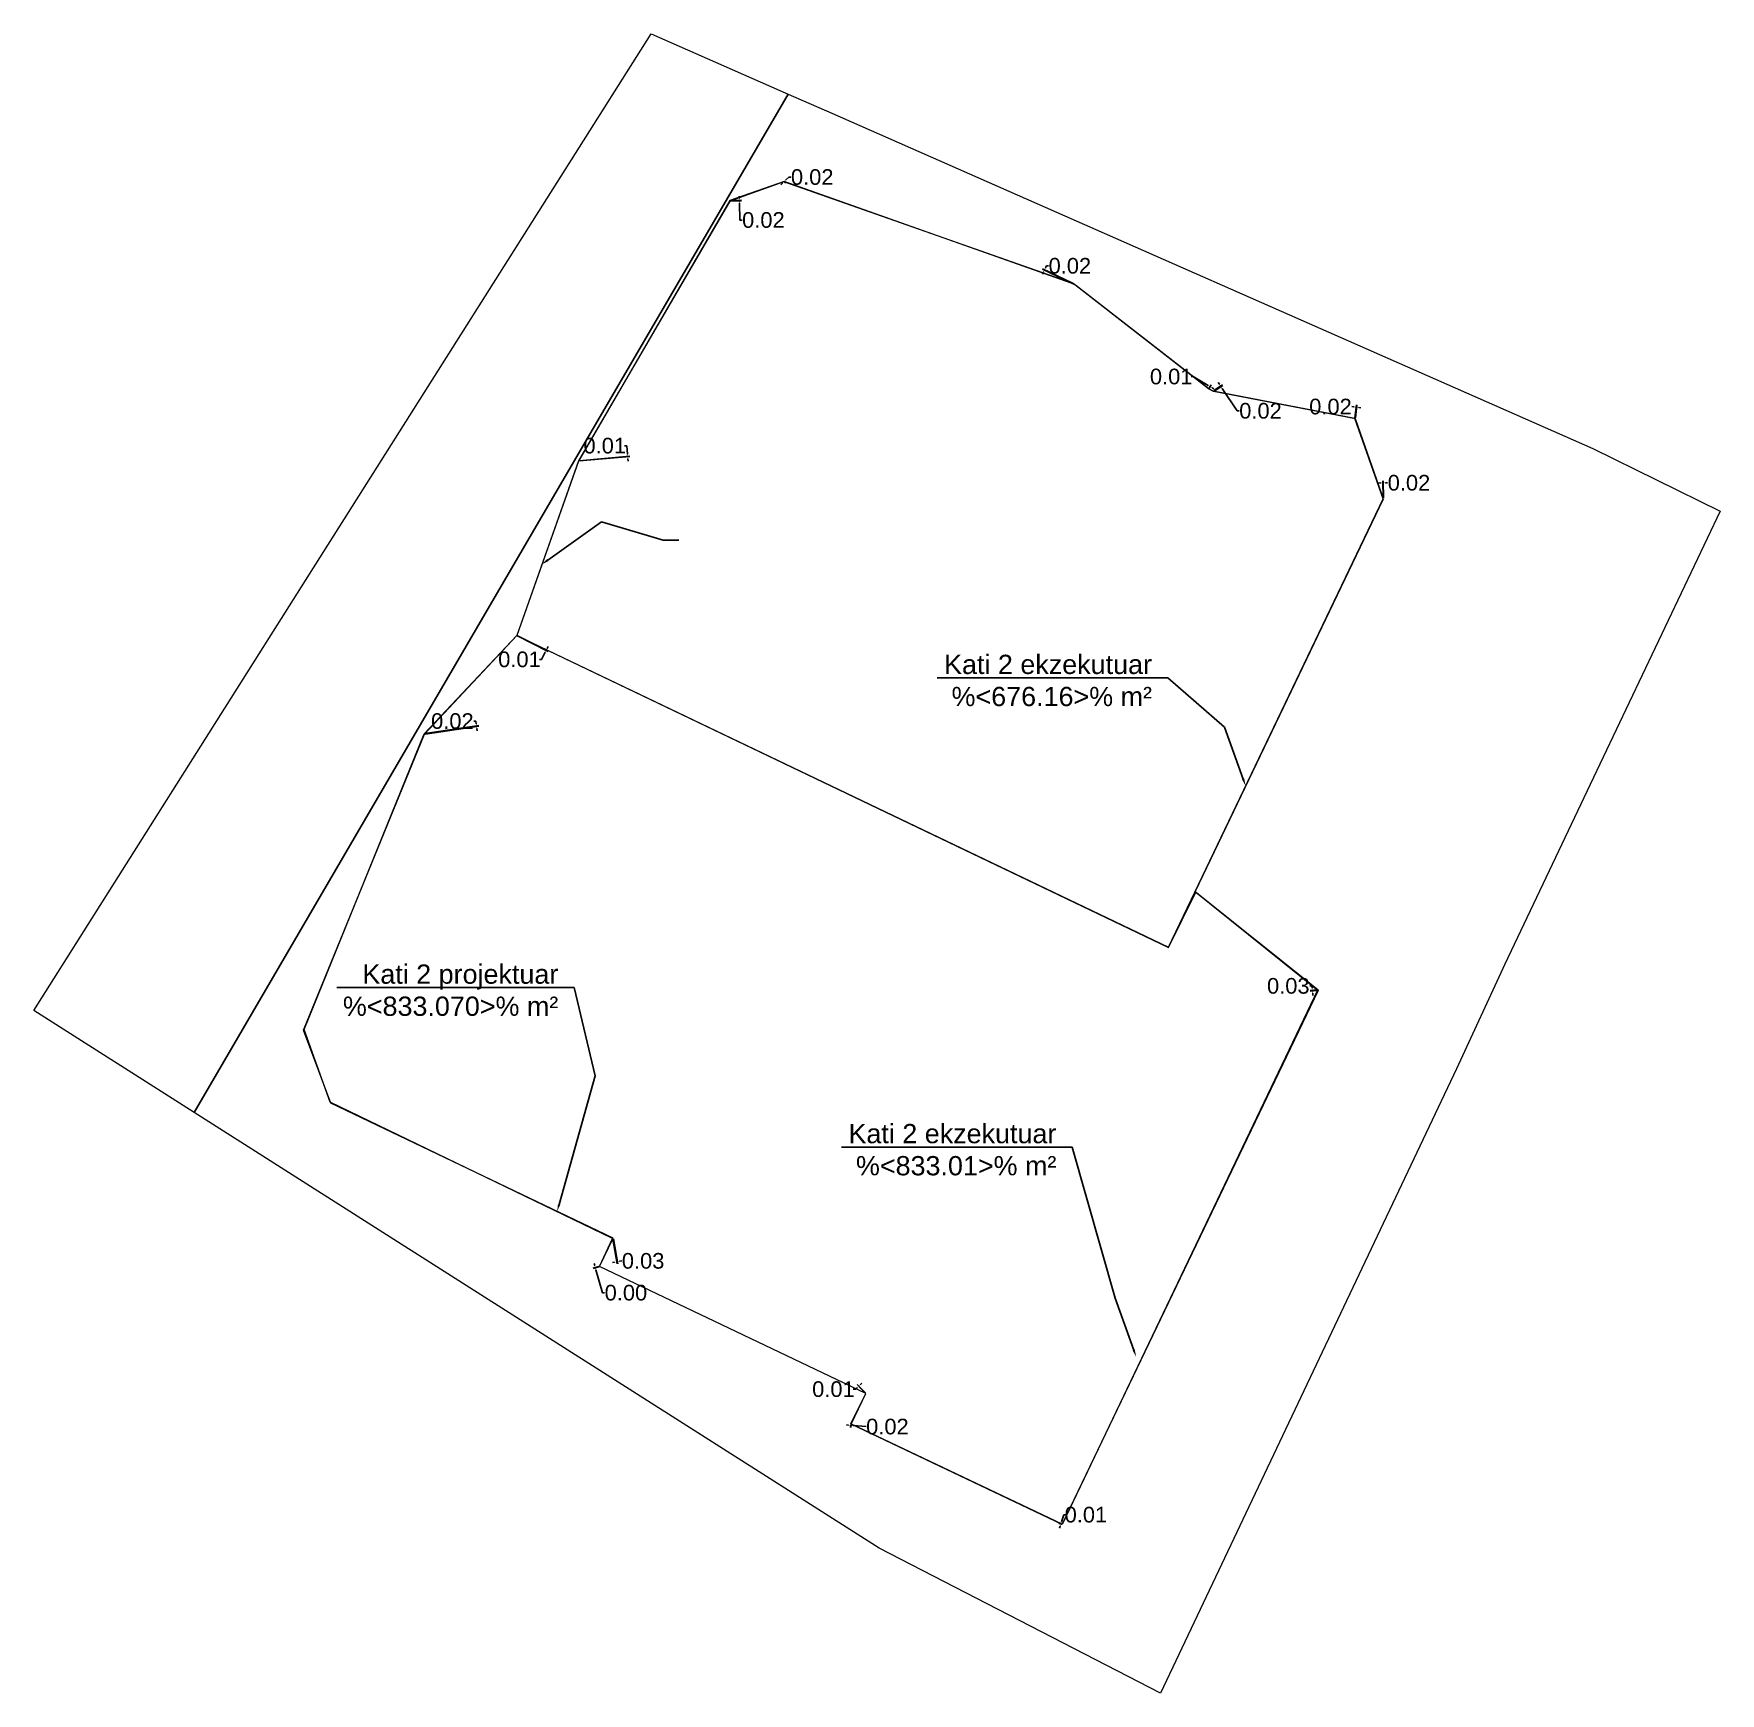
# Model space of a CAD drawing. Header units: metres. Extents: x 7511808.3 to 7511878.3, y 4693245.3 to 4693314.3.
import ezdxf
from ezdxf import colors
from ezdxf.entities.mleader import LeaderData, LeaderLine
from ezdxf.math import Vec2, Vec3

# ---------------------------------------------------------------- set-up
doc = ezdxf.new("R2010")
doc.units = ezdxf.units.M
for name, color, linetype, lineweight in [('kati 2 ekzekutim', 1, 'Continuous', 0), ('kati 2 ekzekutim pikat', 1, 'Continuous', 0), ('kati 2 projekt', 250, 'Continuous', 0), ('parcela', 7, 'Continuous', 0)]:
    doc.layers.add(name, color=color, linetype=linetype, lineweight=lineweight)
doc.styles.get("Standard").update_dxf_attribs({"font": 'arial.ttf'})
doc.dimstyles.get("Standard").update_dxf_attribs({"dimtxt": 0.18, "dimasz": 0.18, "dimexe": 0.18, "dimexo": 0.0625, "dimgap": 0.09, "dimtad": 0, "dimtih": 1, "dimtoh": 1, "dimdec": 4, "dimzin": 0, "dimdsep": 46, "dimtxsty": 'Standard', "dimcen": 0.09, "dimadec": 0, "dimazin": 0, "dimtfac": 1, "dimtdec": 4, "dimtofl": 0, "dimtmove": 0, "dimatfit": 3, "dimfxl": 1, "dimtolj": 1, "dimtzin": 0, "dimarcsym": 0})

# ---------------------------------------------------------------- blocks, each defined once
blk = doc.blocks.new('*D35')
at = {"layer": 'Defpoints', "color": 0, "transparency": 16777216}
for p in [(7511864.328785248, 4693295.622080925), (7511864.341061615, 4693294.960648498), (7511864.36, 4693294.961, 630.709)]:
    blk.add_point(p, dxfattribs=at)
at = {"layer": 'kati 2 ekzekutim', "color": 0, "lineweight": -2, "transparency": 16777216}
for p, q in [((7511864.340481707, 4693294.991893117), (7511864.327115111, 4693295.712065427)), ((7511864.359420092, 4693294.992244619), (7511864.346053496, 4693295.712416928)), ((7511864.238800746, 4693295.620410788), (7511864.148816245, 4693295.618740651)), ((7511864.437708135, 4693295.624102564), (7511864.527692637, 4693295.625772701))]:
    blk.add_line(p, q, dxfattribs=at)
at = {"layer": 'kati 2 ekzekutim', "color": 0, "transparency": 16777216}
for points in [[(7511864.23852239, 4693295.635408205), (7511864.239079103, 4693295.605413371), (7511864.328785248, 4693295.622080925)], [(7511864.437429778, 4693295.639099981), (7511864.437986491, 4693295.609105146), (7511864.347723633, 4693295.622432427)]]:
    blk.add_solid(points, dxfattribs=at)
at = {"layer": 'kati 2 ekzekutim', "color": 0, "transparency": 16777216, "insert": (7511865.413569172, 4693295.625772702), "char_height": 0.65, "attachment_point": 5}
blk.add_mtext('\\A1;0.02', dxfattribs=at)
blk = doc.blocks.new('*D36')
at = {"layer": 'Defpoints', "color": 0, "transparency": 16777216}
for p in [(7511863.242460015, 4693298.768186529), (7511863.166427627, 4693298.293528822), (7511863.189000001, 4693298.291000001, 630.709)]:
    blk.add_point(p, dxfattribs=at)
at = {"layer": 'kati 2 ekzekutim', "color": 0, "lineweight": -2, "transparency": 16777216}
for p, q in [((7511863.130447179, 4693298.780735516), (7511863.041006717, 4693298.790755683)), ((7511863.169906852, 4693298.324584538), (7511863.229907807, 4693298.860155812)), ((7511863.192479226, 4693298.322055717), (7511863.252480181, 4693298.857626991)), ((7511863.331900476, 4693298.758166363), (7511863.421340939, 4693298.748146197))]:
    blk.add_line(p, q, dxfattribs=at)
at = {"layer": 'kati 2 ekzekutim', "color": 0, "transparency": 16777216}
for points in [[(7511863.132117206, 4693298.79564226), (7511863.128777151, 4693298.765828772), (7511863.219887641, 4693298.77071535)], [(7511863.333570504, 4693298.773073106), (7511863.330230448, 4693298.743259619), (7511863.242460015, 4693298.768186529)]]:
    blk.add_solid(points, dxfattribs=at)
at = {"layer": 'kati 2 ekzekutim', "color": 0, "transparency": 16777216, "insert": (7511862.155130182, 4693298.790755683), "char_height": 0.65, "attachment_point": 5}
blk.add_mtext('\\A1;0.02', dxfattribs=at)
blk = doc.blocks.new('*D37')
at = {"layer": 'Defpoints', "color": 0, "transparency": 16777216}
for p in [(7511857.283992734, 4693299.439162329), (7511857.296000001, 4693299.421000001, 630.709), (7511857.5928831, 4693299.64337234)]:
    blk.add_point(p, dxfattribs=at)
at = {"layer": 'kati 2 ekzekutim', "color": 0, "lineweight": -2, "transparency": 16777216}
for p, q in [((7511857.310060986, 4693299.456396269), (7511857.667959668, 4693299.693006088)), ((7511857.322068254, 4693299.438233941), (7511857.679966935, 4693299.67484376)), ((7511857.543249352, 4693299.718448908), (7511857.493615603, 4693299.793525475)), ((7511857.654524116, 4693299.550133444), (7511858.272929163, 4693298.614726996)), ((7511858.272929163, 4693298.614726996), (7511858.362929163, 4693298.614726996))]:
    blk.add_line(p, q, dxfattribs=at)
at = {"layer": 'kati 2 ekzekutim', "color": 0, "transparency": 16777216}
for points in [[(7511857.555762114, 4693299.726721199), (7511857.530736591, 4693299.710176616), (7511857.5928831, 4693299.64337234)], [(7511857.667036878, 4693299.558405736), (7511857.642011355, 4693299.541861152), (7511857.604890367, 4693299.625210012)]]:
    blk.add_solid(points, dxfattribs=at)
at = {"layer": 'kati 2 ekzekutim', "color": 0, "transparency": 16777216, "insert": (7511859.248805698, 4693298.614726996), "char_height": 0.65, "attachment_point": 5}
blk.add_mtext('\\A1;0.02', dxfattribs=at)
blk = doc.blocks.new('*D38')
at = {"layer": 'Defpoints', "color": 0, "transparency": 16777216}
for p in [(7511857.093999999, 4693299.530999999, 635.211), (7511857.102339498, 4693299.526027293), (7511857.158387749, 4693299.620023227)]:
    blk.add_point(p, dxfattribs=at)
at = {"layer": 'kati 2 ekzekutim', "color": 0, "lineweight": -2, "transparency": 16777216}
for p, q in [((7511856.456039302, 4693300.038822211), (7511856.366039302, 4693300.038822211)), ((7511857.072747441, 4693299.671089154), (7511856.456039302, 4693300.038822211)), ((7511857.110004589, 4693299.557840559), (7511857.196141468, 4693299.702296744)), ((7511857.118344087, 4693299.552867852), (7511857.204480967, 4693299.697324037)), ((7511857.235688558, 4693299.573930008), (7511857.312989368, 4693299.527836789))]:
    blk.add_line(p, q, dxfattribs=at)
at = {"layer": 'kati 2 ekzekutim', "color": 0, "transparency": 16777216}
for points in [[(7511857.080429643, 4693299.683972621), (7511857.065065238, 4693299.658205685), (7511857.15004825, 4693299.624995935)], [(7511857.24337076, 4693299.586813476), (7511857.228006355, 4693299.56104654), (7511857.158387749, 4693299.620023227)]]:
    blk.add_solid(points, dxfattribs=at)
at = {"layer": 'kati 2 ekzekutim', "color": 0, "transparency": 16777216, "insert": (7511855.539576137, 4693300.038822211), "char_height": 0.65, "attachment_point": 5}
blk.add_mtext('\\A1;0.01', dxfattribs=at)
blk = doc.blocks.new('*D39')
at = {"layer": 'Defpoints', "color": 0, "transparency": 16777216}
for p in [(7511850.271361902, 4693304.461010555), (7511851.468166325, 4693303.888709323), (7511851.475000001, 4693303.903, 630.709)]:
    blk.add_point(p, dxfattribs=at)
at = {"layer": 'kati 2 ekzekutim', "color": 0, "lineweight": -2, "transparency": 16777216}
for p, q in [((7511851.439973865, 4693303.902190707), (7511850.190167617, 4693304.499836939)), ((7511850.232535517, 4693304.37981627), (7511850.193709132, 4693304.298621986)), ((7511851.446807541, 4693303.916481384), (7511850.197001292, 4693304.514127617)), ((7511850.317021961, 4693304.556495517), (7511850.355848346, 4693304.637689801)), ((7511850.355848346, 4693304.637689801), (7511850.445848346, 4693304.637689801))]:
    blk.add_line(p, q, dxfattribs=at)
at = {"layer": 'kati 2 ekzekutim', "color": 0, "transparency": 16777216}
for points in [[(7511850.219003136, 4693304.386287334), (7511850.246067897, 4693304.373345206), (7511850.271361902, 4693304.461010555)], [(7511850.303489581, 4693304.562966581), (7511850.330554342, 4693304.550024453), (7511850.278195577, 4693304.475301232)]]:
    blk.add_solid(points, dxfattribs=at)
at = {"layer": 'kati 2 ekzekutim', "color": 0, "transparency": 16777216, "insert": (7511851.33172488, 4693304.637689801), "char_height": 0.65, "attachment_point": 5}
blk.add_mtext('\\A1;0.02', dxfattribs=at)
blk = doc.blocks.new('*D40')
at = {"layer": 'Defpoints', "color": 0, "transparency": 16777216}
for p in [(7511839.458999999, 4693308.134999999, 630.709), (7511839.471672012, 4693308.147179855), (7511839.471735206, 4693308.147114108)]:
    blk.add_point(p, dxfattribs=at)
at = {"layer": 'kati 2 ekzekutim', "color": 0, "lineweight": -2, "transparency": 16777216}
for p, q in [((7511839.536622386, 4693308.209481196), (7511839.657035563, 4693308.325217758)), ((7511839.657035563, 4693308.325217758), (7511839.747035563, 4693308.325217758)), ((7511839.394176012, 4693308.072567164), (7511839.32928883, 4693308.010200076)), ((7511839.480655238, 4693308.112469727), (7511839.521430281, 4693308.070047071)), ((7511839.493327251, 4693308.124649583), (7511839.534102294, 4693308.082226926))]:
    blk.add_line(p, q, dxfattribs=at)
at = {"layer": 'kati 2 ekzekutim', "color": 0, "transparency": 16777216}
for points in [[(7511839.383781497, 4693308.083381694), (7511839.404570526, 4693308.061752634), (7511839.459063193, 4693308.134934252)], [(7511839.526227872, 4693308.220295726), (7511839.547016901, 4693308.198666666), (7511839.471735206, 4693308.147114108)]]:
    blk.add_solid(points, dxfattribs=at)
at = {"layer": 'kati 2 ekzekutim', "color": 0, "transparency": 16777216, "insert": (7511840.632912098, 4693308.325217759), "char_height": 0.65, "attachment_point": 5}
blk.add_mtext('\\A1;0.02', dxfattribs=at)
blk = doc.blocks.new('*D41')
at = {"layer": 'Defpoints', "color": 0, "transparency": 16777216}
for p in [(7511837.205367539, 4693307.34847169), (7511837.205999999, 4693307.326999999, 630.709), (7511837.604976416, 4693307.338752082)]:
    blk.add_point(p, dxfattribs=at)
at = {"layer": 'kati 2 ekzekutim', "color": 0, "lineweight": -2, "transparency": 16777216}
for p, q in [((7511837.601694101, 4693307.450184755), (7511837.599044248, 4693307.540145736)), ((7511837.236603991, 4693307.349391778), (7511837.694304936, 4693307.362873627)), ((7511837.237236451, 4693307.327920087), (7511837.694937397, 4693307.341401935)), ((7511837.607626269, 4693307.2487911), (7511837.628499262, 4693306.540165048)), ((7511837.628499262, 4693306.540165048), (7511837.718499263, 4693306.540165049))]:
    blk.add_line(p, q, dxfattribs=at)
at = {"layer": 'kati 2 ekzekutim', "color": 0, "transparency": 16777216}
for points in [[(7511837.616687598, 4693307.450626398), (7511837.586700604, 4693307.449743113), (7511837.604343954, 4693307.360223773)], [(7511837.622619765, 4693307.249232743), (7511837.592632771, 4693307.248349459), (7511837.604976416, 4693307.338752082)]]:
    blk.add_solid(points, dxfattribs=at)
at = {"layer": 'kati 2 ekzekutim', "color": 0, "transparency": 16777216, "insert": (7511838.604375796, 4693306.54016505), "char_height": 0.65, "attachment_point": 5}
blk.add_mtext('\\A1;0.02', dxfattribs=at)
blk = doc.blocks.new('*D44')
at = {"layer": 'Defpoints', "color": 0, "transparency": 16777216}
for p in [(7511830.925000002, 4693296.544000002, 635.184), (7511830.926161735, 4693296.53070119), (7511832.973232567, 4693296.709525377)]:
    blk.add_point(p, dxfattribs=at)
at = {"layer": 'kati 2 ekzekutim', "color": 0, "lineweight": -2, "transparency": 16777216}
for p, q in [((7511832.933229137, 4693297.167460381), (7511832.843229136, 4693297.167460381)), ((7511832.96423861, 4693296.812482743), (7511832.933229137, 4693297.167460381)), ((7511830.956131444, 4693296.546719523), (7511833.061729388, 4693296.730656413)), ((7511830.957293178, 4693296.533420712), (7511833.062891121, 4693296.717357602)), ((7511832.981064792, 4693296.619866824), (7511832.988897016, 4693296.53020827))]:
    blk.add_line(p, q, dxfattribs=at)
at = {"layer": 'kati 2 ekzekutim', "color": 0, "transparency": 16777216}
for points in [[(7511832.979181702, 4693296.813788113), (7511832.949295518, 4693296.811177372), (7511832.972070835, 4693296.722824189)], [(7511832.996007884, 4693296.621172194), (7511832.9661217, 4693296.618561453), (7511832.973232567, 4693296.709525377)]]:
    blk.add_solid(points, dxfattribs=at)
at = {"layer": 'kati 2 ekzekutim', "color": 0, "transparency": 16777216, "insert": (7511832.016765971, 4693297.167460381), "char_height": 0.65, "attachment_point": 5}
blk.add_mtext('\\A1;0.01', dxfattribs=at)
blk = doc.blocks.new('*D47')
at = {"layer": 'Defpoints', "color": 0, "transparency": 16777216}
for p in [(7511824.523000001, 4693285.205, 630.714), (7511824.526596816, 4693285.181037768), (7511826.693768109, 4693285.530839923)]:
    blk.add_point(p, dxfattribs=at)
at = {"layer": 'kati 2 ekzekutim', "color": 0, "lineweight": -2, "transparency": 16777216}
for p, q in [((7511824.553903793, 4693285.209638769), (7511826.782771029, 4693285.544199574)), ((7511824.557500608, 4693285.185676536), (7511826.786367844, 4693285.520237342)), ((7511826.664464588, 4693285.726062007), (7511826.574464587, 4693285.726062007)), ((7511826.680408458, 4693285.619842842), (7511826.664464588, 4693285.726062007)), ((7511826.710724575, 4693285.41787477), (7511826.724084226, 4693285.32887185))]:
    blk.add_line(p, q, dxfattribs=at)
at = {"layer": 'kati 2 ekzekutim', "color": 0, "transparency": 16777216}
for points in [[(7511826.695242277, 4693285.62206945), (7511826.665574638, 4693285.617616233), (7511826.693768109, 4693285.530839923)], [(7511826.725558395, 4693285.420101379), (7511826.695890755, 4693285.415648162), (7511826.697364924, 4693285.50687769)]]:
    blk.add_solid(points, dxfattribs=at)
at = {"layer": 'kati 2 ekzekutim', "color": 0, "transparency": 16777216, "insert": (7511825.688588051, 4693285.726062008), "char_height": 0.65, "attachment_point": 5}
blk.add_mtext('\\A1;0.02', dxfattribs=at)
blk = doc.blocks.new('*D48')
at = {"layer": 'Defpoints', "color": 0, "transparency": 16777216}
for p in [(7511832.341999999, 4693264.244, 630.714), (7511832.369793607, 4693264.248951719), (7511832.5434964, 4693263.2739717)]:
    blk.add_point(p, dxfattribs=at)
at = {"layer": 'kati 2 ekzekutim', "color": 0, "lineweight": -2, "transparency": 16777216}
for p, q in [((7511832.3474812, 4693264.213234452), (7511832.531488651, 4693263.180415203)), ((7511832.375274808, 4693264.218186171), (7511832.559282259, 4693263.185366922)), ((7511832.427098015, 4693263.253234122), (7511832.338493237, 4693263.237448262)), ((7511832.632101178, 4693263.289757559), (7511832.720705956, 4693263.305543418))]:
    blk.add_line(p, q, dxfattribs=at)
at = {"layer": 'kati 2 ekzekutim', "color": 0, "transparency": 16777216}
for points in [[(7511832.424467038, 4693263.268001584), (7511832.429728991, 4693263.238466659), (7511832.515702792, 4693263.269019981)], [(7511832.629470201, 4693263.304525022), (7511832.634732154, 4693263.274990097), (7511832.5434964, 4693263.2739717)]]:
    blk.add_solid(points, dxfattribs=at)
at = {"layer": 'kati 2 ekzekutim', "color": 0, "transparency": 16777216, "insert": (7511833.609907866, 4693263.305543418), "char_height": 0.65, "attachment_point": 5}
blk.add_mtext('\\A1;0.03', dxfattribs=at)
blk = doc.blocks.new('*D49')
at = {"layer": 'Defpoints', "color": 0, "transparency": 16777216}
for p in [(7511831.62281977, 4693263.026267793), (7511831.803081548, 4693263.077247591), (7511831.803999999, 4693263.073999999, 630.714)]:
    blk.add_point(p, dxfattribs=at)
at = {"layer": 'kati 2 ekzekutim', "color": 0, "lineweight": -2, "transparency": 16777216}
for p, q in [((7511831.773010963, 4693263.068743335), (7511831.536216483, 4693263.001775535)), ((7511831.773929413, 4693263.065495743), (7511831.537134934, 4693262.998527943)), ((7511831.598327512, 4693263.112871079), (7511831.573835253, 4693263.199474366)), ((7511831.648230479, 4693262.936416915), (7511831.917556392, 4693261.984095219)), ((7511831.917556392, 4693261.984095219), (7511832.007556393, 4693261.984095219))]:
    blk.add_line(p, q, dxfattribs=at)
at = {"layer": 'kati 2 ekzekutim', "color": 0, "transparency": 16777216}
for points in [[(7511831.612761393, 4693263.116953122), (7511831.58389363, 4693263.108789036), (7511831.62281977, 4693263.026267793)], [(7511831.66266436, 4693262.940498957), (7511831.633796597, 4693262.932334872), (7511831.623738221, 4693263.023020201)]]:
    blk.add_solid(points, dxfattribs=at)
at = {"layer": 'kati 2 ekzekutim', "color": 0, "transparency": 16777216, "insert": (7511832.895649845, 4693261.98409522), "char_height": 0.65, "attachment_point": 5}
blk.add_mtext('\\A1;0.00', dxfattribs=at)
blk = doc.blocks.new('*D50')
at = {"layer": 'Defpoints', "color": 0, "transparency": 16777216}
for p in [(7511842.234, 4693256.533, 630.714), (7511842.246514942, 4693256.475237035), (7511842.251286595, 4693256.531534835)]:
    blk.add_point(p, dxfattribs=at)
at = {"layer": 'kati 2 ekzekutim', "color": 0, "lineweight": -2, "transparency": 16777216}
for p, q in [((7511842.139549888, 4693256.48430311), (7511842.049871428, 4693256.491904019)), ((7511842.231360796, 4693256.501861645), (7511842.221627438, 4693256.387023741)), ((7511842.248647391, 4693256.50039648), (7511842.238914033, 4693256.385558575)), ((7511842.336193402, 4693256.467636126), (7511842.868791475, 4693256.422494522))]:
    blk.add_line(p, q, dxfattribs=at)
at = {"layer": 'kati 2 ekzekutim', "color": 0, "transparency": 16777216}
for points in [[(7511842.140816706, 4693256.49924952), (7511842.13828307, 4693256.469356701), (7511842.229228348, 4693256.476702201)], [(7511842.337460221, 4693256.482582536), (7511842.334926585, 4693256.452689717), (7511842.246514942, 4693256.475237035)]]:
    blk.add_solid(points, dxfattribs=at)
at = {"layer": 'kati 2 ekzekutim', "color": 0, "transparency": 16777216, "insert": (7511843.75466801, 4693256.422494522), "char_height": 0.65, "attachment_point": 5}
blk.add_mtext('\\A1;0.02', dxfattribs=at)
blk = doc.blocks.new('*D51')
at = {"layer": 'Defpoints', "color": 0, "transparency": 16777216}
for p in [(7511842.56583604, 4693258.108574864), (7511842.855204661, 4693257.794456766), (7511842.862, 4693257.800999999, 630.714)]:
    blk.add_point(p, dxfattribs=at)
at = {"layer": 'kati 2 ekzekutim', "color": 0, "lineweight": -2, "transparency": 16777216}
for p, q in [((7511842.429379012, 4693257.977180338), (7511842.339379013, 4693257.977180339)), ((7511842.494209858, 4693258.039605984), (7511842.429379012, 4693257.977180338)), ((7511842.83352909, 4693257.816967476), (7511842.496615056, 4693258.166862478)), ((7511842.840324427, 4693257.823510709), (7511842.503410393, 4693258.173405711)), ((7511842.630666887, 4693258.171000511), (7511842.695497733, 4693258.233426158))]:
    blk.add_line(p, q, dxfattribs=at)
at = {"layer": 'kati 2 ekzekutim', "color": 0, "transparency": 16777216}
for points in [[(7511842.483805583, 4693258.050411126), (7511842.504614132, 4693258.028800843), (7511842.559040703, 4693258.102031631)], [(7511842.620262613, 4693258.181805653), (7511842.641071161, 4693258.160195371), (7511842.56583604, 4693258.108574864)]]:
    blk.add_solid(points, dxfattribs=at)
at = {"layer": 'kati 2 ekzekutim', "color": 0, "transparency": 16777216, "insert": (7511841.512915847, 4693257.977180338), "char_height": 0.65, "attachment_point": 5}
blk.add_mtext('\\A1;0.01', dxfattribs=at)
blk = doc.blocks.new('*D52')
at = {"layer": 'Defpoints', "color": 0, "transparency": 16777216}
for p in [(7511850.96131752, 4693252.384764707), (7511851.007477904, 4693252.357900109), (7511851.011000001, 4693252.369, 630.714)]:
    blk.add_point(p, dxfattribs=at)
at = {"layer": 'kati 2 ekzekutim', "color": 0, "lineweight": -2, "transparency": 16777216}
for p, q in [((7511850.977691472, 4693252.367351617), (7511850.872010499, 4693252.400885158)), ((7511850.98121357, 4693252.378451508), (7511850.875532597, 4693252.411985049)), ((7511850.930575079, 4693252.287879893), (7511850.903354737, 4693252.20209497)), ((7511850.988537862, 4693252.470549629), (7511851.081298131, 4693252.762883662)), ((7511851.081298131, 4693252.762883662), (7511851.17129813, 4693252.762883662))]:
    blk.add_line(p, q, dxfattribs=at)
at = {"layer": 'kati 2 ekzekutim', "color": 0, "transparency": 16777216}
for points in [[(7511850.916277593, 4693252.292416616), (7511850.944872566, 4693252.283343169), (7511850.957795423, 4693252.373664816)], [(7511850.974240376, 4693252.475086353), (7511851.002835349, 4693252.466012905), (7511850.96131752, 4693252.384764707)]]:
    blk.add_solid(points, dxfattribs=at)
at = {"layer": 'kati 2 ekzekutim', "color": 0, "transparency": 16777216, "insert": (7511851.997761297, 4693252.762883662), "char_height": 0.65, "attachment_point": 5}
blk.add_mtext('\\A1;0.01', dxfattribs=at)
blk = doc.blocks.new('*D53')
at = {"layer": 'Defpoints', "color": 0, "transparency": 16777216}
for p in [(7511861.40246536, 4693274.549519926), (7511861.632073558, 4693274.576020174), (7511861.635999998, 4693274.541999999, 630.714)]:
    blk.add_point(p, dxfattribs=at)
at = {"layer": 'kati 2 ekzekutim', "color": 0, "lineweight": -2, "transparency": 16777216}
for p, q in [((7511861.381827645, 4693274.728332914), (7511861.291827645, 4693274.728332914)), ((7511861.392146503, 4693274.63892642), (7511861.381827645, 4693274.728332914)), ((7511861.601029636, 4693274.572437238), (7511861.313058867, 4693274.539201069)), ((7511861.604956076, 4693274.538417063), (7511861.316985308, 4693274.505180894)), ((7511861.416710659, 4693274.426093258), (7511861.427029517, 4693274.336686763))]:
    blk.add_line(p, q, dxfattribs=at)
at = {"layer": 'kati 2 ekzekutim', "color": 0, "transparency": 16777216}
for points in [[(7511861.407047585, 4693274.640646229), (7511861.377245421, 4693274.63720661), (7511861.40246536, 4693274.549519926)], [(7511861.431611741, 4693274.427813067), (7511861.401809577, 4693274.424373448), (7511861.406391801, 4693274.515499752)]]:
    blk.add_solid(points, dxfattribs=at)
at = {"layer": 'kati 2 ekzekutim', "color": 0, "transparency": 16777216, "insert": (7511860.402625738, 4693274.728332914), "char_height": 0.65, "attachment_point": 5}
blk.add_mtext('\\A1;0.03', dxfattribs=at)
blk = doc.blocks.new('*D57')
at = {"layer": 'Defpoints', "color": 0, "transparency": 16777216}
for p in [(7511828.359653481, 4693289.278321861), (7511828.362000001, 4693289.283000001, 630.709), (7511829.582248384, 4693288.670932638)]:
    blk.add_point(p, dxfattribs=at)
at = {"layer": 'kati 2 ekzekutim', "color": 0, "lineweight": -2, "transparency": 16777216}
for p, q in [((7511828.387586515, 4693289.264310863), (7511829.660349004, 4693288.625902822)), ((7511828.389933035, 4693289.268989002), (7511829.662695523, 4693288.630580962)), ((7511829.622600061, 4693288.751379777), (7511829.662951738, 4693288.831826916)), ((7511829.391372524, 4693288.290392891), (7511829.301372524, 4693288.29039289)), ((7511829.539550189, 4693288.58580736), (7511829.391372524, 4693288.290392891))]:
    blk.add_line(p, q, dxfattribs=at)
at = {"layer": 'kati 2 ekzekutim', "color": 0, "transparency": 16777216}
for points in [[(7511829.526142333, 4693288.592532638), (7511829.552958045, 4693288.57908208), (7511829.579901865, 4693288.666254499)], [(7511829.609192205, 4693288.758105056), (7511829.636007917, 4693288.744654497), (7511829.582248384, 4693288.670932638)]]:
    blk.add_solid(points, dxfattribs=at)
at = {"layer": 'kati 2 ekzekutim', "color": 0, "transparency": 16777216, "insert": (7511828.47490936, 4693288.290392891), "char_height": 0.65, "attachment_point": 5}
blk.add_mtext('\\A1;0.01', dxfattribs=at)

msp = doc.modelspace()

# ---------------------------------------------------------------- linework, layer by layer
at = {"layer": 'kati 2 ekzekutim', "flags": 128}
for points, elevation in [([(7511864.36, 4693294.961), (7511863.189, 4693298.291), (7511857.296, 4693299.421), (7511857.094, 4693299.531), (7511851.475, 4693303.903), (7511839.459, 4693308.135), (7511837.206, 4693307.327), (7511830.925, 4693296.544), (7511828.362, 4693289.283), (7511855.422, 4693276.329), (7511864.36, 4693294.961)], 630.709), ([(7511828.362, 4693289.283), (7511855.422, 4693276.329), (7511856.563, 4693278.627), (7511861.636, 4693274.542), (7511851.011, 4693252.369), (7511842.234, 4693256.533), (7511842.862, 4693257.801), (7511831.804, 4693263.074), (7511832.342, 4693264.244), (7511820.617, 4693269.895), (7511819.531, 4693272.914), (7511824.523, 4693285.205), (7511828.362, 4693289.283)], 630.714)]:
    msp.add_lwpolyline(points, dxfattribs=dict(at, elevation=elevation))
at = {"layer": 'kati 2 projekt', "flags": 128}
for points in [[(7511855.431640116, 4693276.332737925), (7511864.341061615, 4693294.960648498), (7511863.166427627, 4693298.293528821), (7511857.283992733, 4693299.439162328), (7511857.102339498, 4693299.526027293), (7511851.571692573, 4693303.83920399), (7511851.391265213, 4693303.925482753), (7511839.471672012, 4693308.147179855), (7511837.205367539, 4693307.34847169), (7511830.926161733, 4693296.530701188), (7511828.35965348, 4693289.27832186)], [(7511855.431640116, 4693276.332737925), (7511856.541748893, 4693278.650616441), (7511861.632073559, 4693274.576020175), (7511851.007477903, 4693252.357900109), (7511842.251286594, 4693256.531534834), (7511842.855204662, 4693257.794456767), (7511831.803081549, 4693263.077247592), (7511832.369793608, 4693264.248951719), (7511820.638881248, 4693269.859093728), (7511819.503473496, 4693272.897656384), (7511824.526596815, 4693285.181037768), (7511828.35965348, 4693289.27832186)]]:
    msp.add_lwpolyline(points, close=True, dxfattribs=at)
at = {"layer": 'parcela', "flags": 128}
for points in [[(7511839.639999999, 4693311.774), (7511814.966000001, 4693269.472999998), (7511808.303999998, 4693273.712), (7511819.587999998, 4693291.563), (7511833.949, 4693314.281), (7511839.639999999, 4693311.774)], [(7511814.966000001, 4693269.472999998), (7511839.639999999, 4693311.774), (7511841.452000002, 4693310.975), (7511873.052000003, 4693297.055), (7511878.341, 4693294.453), (7511872.938999997, 4693283.093), (7511869.393999999, 4693275.64), (7511867.393999998, 4693271.280000001), (7511855.089, 4693245.348), (7511843.413, 4693251.371999999), (7511814.966000001, 4693269.472999998)]]:
    msp.add_lwpolyline(points, dxfattribs=at)

# ---------------------------------------------------------------- dimensions: what is measured, and where the dimension line sits
at = {"layer": 'kati 2 ekzekutim', "color": 5}
for base, p1, p2, angle, override, picture, middle in [((7511839.471735206, 4693308.147114108), (7511839.459, 4693308.135, 630.709), (7511839.471672012, 4693308.147179855), 43.865485482458766, {"dimscale": 0.5, "dimtxt": 1.3, "dimdec": 2}, '*D40', (7511840.632912098, 4693308.325217759)), ((7511837.604976416, 4693307.338752082), (7511837.205367539, 4693307.34847169), (7511837.206, 4693307.327, 630.709), 271.6871927536316, {"dimscale": 0.5, "dimtxt": 1.3, "dimdec": 2}, '*D41', (7511838.604375796, 4693306.54016505)), ((7511850.271361902, 4693304.461010555), (7511851.475, 4693303.903, 630.709), (7511851.468166325, 4693303.888709323), 244.4432894152896, {"dimscale": 0.5, "dimtxt": 1.3, "dimdec": 2}, '*D39', (7511851.33172488, 4693304.637689801)), ((7511857.158387749, 4693299.620023227), (7511857.094, 4693299.531, 635.211), (7511857.102339498, 4693299.526027293), 329.19306186914525, {"dimscale": 0.5, "dimtxt": 1.3, "dimdec": 2}, '*D38', (7511855.539576137, 4693300.038822211)), ((7511857.5928831, 4693299.64337234), (7511857.296, 4693299.421, 630.709), (7511857.283992733, 4693299.439162328), 123.46902505382299, {"dimscale": 0.5, "dimtxt": 1.3, "dimdec": 2}, '*D37', (7511859.248805698, 4693298.614726996)), ((7511863.242460015, 4693298.768186529), (7511863.166427627, 4693298.293528821), (7511863.189, 4693298.291, 630.709), 353.6077114342916, {"dimscale": 0.5, "dimtxt": 1.3, "dimdec": 2}, '*D36', (7511862.155130182, 4693298.790755683)), ((7511832.973232567, 4693296.709525377), (7511830.925, 4693296.544, 635.184), (7511830.926161733, 4693296.530701188), 274.99246802635577, {"dimscale": 0.5, "dimtxt": 1.3, "dimdec": 2, "dimtdec": 2}, '*D44', (7511832.016765971, 4693297.167460381)), ((7511864.328785248, 4693295.622080925), (7511864.36, 4693294.961, 630.709), (7511864.341061615, 4693294.960648498), 181.06330614300168, {"dimscale": 0.5, "dimtxt": 1.3, "dimdec": 2}, '*D35', (7511865.413569172, 4693295.625772702)), ((7511829.582248384, 4693288.670932638), (7511828.35965348, 4693289.27832186), (7511828.362, 4693289.283, 630.709), 63.36200332382648, {"dimscale": 0.5, "dimtxt": 1.3, "dimdec": 2, "dimtdec": 2}, '*D57', (7511828.47490936, 4693288.290392891)), ((7511826.693768109, 4693285.530839923), (7511824.526596815, 4693285.181037768), (7511824.523, 4693285.205, 630.714), 98.53656595484254, {"dimscale": 0.5, "dimtxt": 1.3, "dimdec": 2, "dimtdec": 2}, '*D47', (7511825.688588051, 4693285.726062008)), ((7511861.40246536, 4693274.549519926), (7511861.636, 4693274.542, 630.714), (7511861.632073559, 4693274.576020175), 96.58366710252325, {"dimscale": 0.5, "dimtxt": 1.3, "dimdec": 2, "dimtdec": 2}, '*D53', (7511860.402625738, 4693274.728332914)), ((7511832.5434964, 4693263.2739717), (7511832.342, 4693264.244, 630.714), (7511832.369793608, 4693264.248951719), 10.101845457194669, {"dimscale": 0.5, "dimtxt": 1.3, "dimdec": 2, "dimtdec": 2}, '*D48', (7511833.609907866, 4693263.305543418)), ((7511831.62281977, 4693263.026267793), (7511831.804, 4693263.074, 630.714), (7511831.803081549, 4693263.077247592), 105.79142322574816, {"dimscale": 0.5, "dimtxt": 1.3, "dimdec": 2, "dimtdec": 2}, '*D49', (7511832.895649845, 4693261.98409522)), ((7511842.56583604, 4693258.108574864), (7511842.855204662, 4693257.794456767), (7511842.862, 4693257.801, 630.714), 43.917215568323385, {"dimscale": 0.5, "dimtxt": 1.3, "dimdec": 2, "dimtdec": 2}, '*D51', (7511841.512915847, 4693257.977180338)), ((7511842.246514942, 4693256.475237035), (7511842.234, 4693256.533, 630.714), (7511842.251286594, 4693256.531534834), 355.1553401690906, {"dimscale": 0.5, "dimtxt": 1.3, "dimdec": 2, "dimtdec": 2}, '*D50', (7511843.75466801, 4693256.422494522)), ((7511850.96131752, 4693252.384764707), (7511851.007477903, 4693252.357900109), (7511851.011, 4693252.369, 630.714), 72.39528976868061, {"dimscale": 0.5, "dimtxt": 1.3, "dimdec": 2, "dimtdec": 2}, '*D52', (7511851.997761297, 4693252.762883662))]:
    dim = msp.add_linear_dim(base=base, p1=p1, p2=p2, angle=angle, dimstyle='Standard', override=override, dxfattribs=at)
    dim.commit()
    dim.dimension.update_dxf_attribs({"geometry": picture, "text_midpoint": middle, "dimtype": 161})

# ---------------------------------------------------------------- leaders
at = {"layer": 'kati 2 ekzekutim pikat'}
ml = msp.add_multileader_mtext('Standard', dxfattribs=at)
ml.set_content('Kati 2 ekzekutuar\\P %<676.16>% m²', color=256)
ml.set_leader_properties()
ml.build(insert=Vec2(0, 0))
ml.multileader.update_dxf_attribs({"text_left_attachment_type": 6, "text_right_attachment_type": 6, "dogleg_length": 0.36, "arrow_head_size": 0.3})
ctx = ml.context
ctx.base_point, ctx.char_height, ctx.arrow_head_size, ctx.landing_gap_size, ctx.plane_origin = Vec3(7511845.873406599, 4693287.525249572), 0.8, 0.3, 0.3, Vec3(7511858.203130002, 4693282.881671192)
ctx.left_attachment, ctx.right_attachment, ctx.text_align_type = 6, 6, 2
notes = []
notes.append((ctx, [(0, (1, 1, 0), (7511855.4020287, 4693287.525249572), (-1, 0), 0.36, [(0, [(7511858.629986496, 4693283.04000806), (7511857.752340996, 4693285.478797152)], 0, [])])]))
ctx.mtext.insert, ctx.mtext.alignment, ctx.mtext.flow_direction = Vec3(7511854.7420287, 4693288.485249572), 3, 5
ml = msp.add_multileader_mtext('Standard', dxfattribs=at)
ml.set_content('Kati 2 ekzekutuar\\P %<833.01>% m²', color=256)
ml.set_leader_properties()
ml.build(insert=Vec2(0, 0))
ml.multileader.update_dxf_attribs({"text_left_attachment_type": 6, "text_right_attachment_type": 6, "dogleg_length": 0.36, "arrow_head_size": 0.3})
ctx = ml.context
ctx.base_point, ctx.char_height, ctx.arrow_head_size, ctx.landing_gap_size, ctx.plane_origin = Vec3(7511841.902928013, 4693268.035149037), 0.8, 0.3, 0.3, Vec3(7511853.657418622, 4693259.164295103)
ctx.left_attachment, ctx.right_attachment, ctx.text_align_type = 6, 6, 2
notes.append((ctx, [(0, (1, 1, 0), (7511851.431550114, 4693268.035149037), (-1, 0), 0.36, [(0, [(7511854.084275115, 4693259.322631971), (7511853.206629615, 4693261.761421063)], 0, [])])]))
ctx.mtext.insert, ctx.mtext.alignment, ctx.mtext.flow_direction = Vec3(7511850.771550114, 4693268.995149037), 3, 5
at = {"layer": 'kati 2 projekt'}
ml = msp.add_multileader_mtext('Standard', dxfattribs=at)
ml.set_content('', color=256)
ml.set_leader_properties()
ml.build(insert=Vec2(0, 0))
ml.multileader.update_dxf_attribs({"text_left_attachment_type": 6, "text_right_attachment_type": 6, "dogleg_length": 0.36, "arrow_head_size": 0.3})
ctx = ml.context
ctx.base_point, ctx.char_height, ctx.arrow_head_size, ctx.landing_gap_size, ctx.plane_origin = Vec3(7511834.796812719, 4693293.23825623), 0.8, 0.3, 0.3, Vec3(7511841.932669315, 4693286.662661743)
ctx.left_attachment, ctx.right_attachment = 6, 6
notes.append((ctx, [(1, (1, 1, 0), (7511834.436812718, 4693293.23825623), (1, 0), 0.36, [(0, [(7511829.408785415, 4693292.24293448), (7511831.881876994, 4693294.002325458)], 0, [])])]))
ctx.mtext.insert, ctx.mtext.flow_direction = Vec3(7511835.096812719, 4693294.19825623), 5
ml = msp.add_multileader_mtext('Standard', dxfattribs=at)
ml.set_content('Kati 2 projektuar\\P %<833.070>% m²', color=256)
ml.set_leader_properties()
ml.build(insert=Vec2(0, 0))
ml.multileader.update_dxf_attribs({"text_left_attachment_type": 6, "text_right_attachment_type": 6, "dogleg_length": 0.36, "arrow_head_size": 0.3})
ctx = ml.context
ctx.base_point, ctx.char_height, ctx.arrow_head_size, ctx.landing_gap_size, ctx.plane_origin = Vec3(7511821.716630829, 4693274.660099505, 657.309), 0.8, 0.3, 0.3, Vec3(7511831.724361225, 4693275.519253007, 657.309)
ctx.left_attachment, ctx.right_attachment, ctx.text_align_type = 6, 6, 2
notes.append((ctx, [(0, (1, 1, 0), (7511830.74811787, 4693274.660099505, 657.309), (-1, 0), 0.36, [(0, [(7511830.03952218, 4693265.363370891, 657.309), (7511831.625407664, 4693270.991501418, 657.309)], 0, [])])]))
ctx.mtext.insert, ctx.mtext.alignment, ctx.mtext.flow_direction = Vec3(7511830.088117869, 4693275.620099504, 657.309), 3, 5
for ctx, leaders in notes:
    for number, flags, end, landing, length, lines in leaders:
        leader = LeaderData()
        leader.index, (leader.has_last_leader_line, leader.has_dogleg_vector, leader.attachment_direction) = number, flags
        leader.last_leader_point, leader.dogleg_vector, leader.dogleg_length = Vec3(end), Vec3(landing), length
        for number, points, colour, breaks in lines:
            line = LeaderLine()
            line.index, line.vertices, line.color, line.breaks = number, Vec3.list(points), colors.encode_raw_color(colour), breaks
            leader.lines.append(line)
        ctx.leaders.append(leader)

doc.saveas('drawing.dxf')
